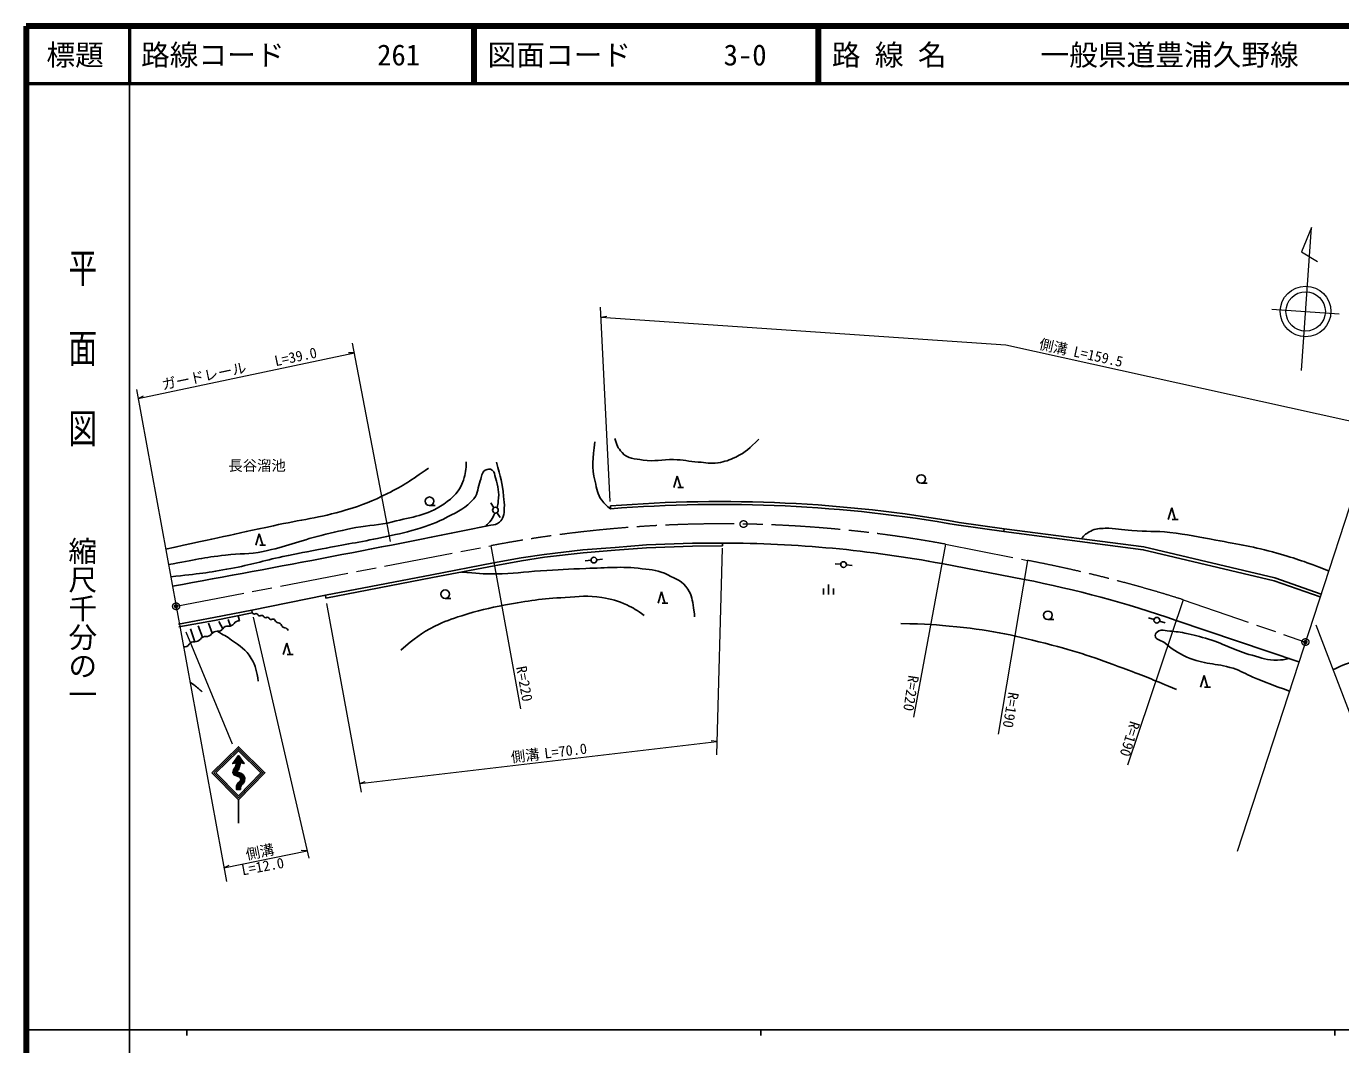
# Model space of a CAD drawing. Units: millimetres, scale not verified. Extents: x 40000 to 680000, y 20000 to 380000.
# Drawn here: x 40000 to 269051, y 202409 to 380000 of the extents above; entities that cross this region are included whole.
import ezdxf
from ezdxf.enums import TextEntityAlignment as Align

# ---------------------------------------------------------------- set-up
doc = ezdxf.new("R2010")
doc.units = ezdxf.units.MM
doc.header["$LTSCALE"] = 1000
doc.header["$PDMODE"] = 32
doc.header["$PDSIZE"] = 500
doc.linetypes.add('CHAIN', pattern=[18.5, 12, -1.5, 3.5, -1.5])
for name, color, linetype, lineweight in [('M-BGD', 7, 'Continuous', 25), ('M-BMK', 2, 'CHAIN', 13), ('M-STR-HTXT', 7, 'Continuous', 13), ('M-STR-STRC', 7, 'Continuous', 25), ('M-TTL', 2, 'Continuous', 140), ('M-TTL-BAND', 7, 'Continuous', 25), ('M-TTL-LINE', 7, 'Continuous', 50)]:
    doc.layers.add(name, color=color, linetype=linetype, lineweight=lineweight)
doc.layers.add('M-OTRS', color=6, linetype='Continuous')
doc.layers.add('M-TTL-TXT', color=7, linetype='Continuous')
doc.styles.add('@ＭＳ ゴシック', font='')
doc.styles.add('ＭＳ ゴシック', font='')
doc.styles.get('@ＭＳ ゴシック').set_extended_font_data('@MS Gothic')
doc.styles.get('ＭＳ ゴシック').set_extended_font_data('MS Gothic')

msp = doc.modelspace()

# ---------------------------------------------------------------- linework, layer by layer
at = {"layer": 'M-BGD'}
for p, q in [((152844, 299553), (153444, 301553)), ((153444, 301553), (154044, 299553)), ((195960, 300311), (196960, 300311)), ((153544, 299553), (154544, 299553)), ((110246, 296418), (111246, 296418)), ((121488, 296040), (120957, 296887)), ((141793, 296357), (141833, 295859)), ((239008, 294005), (239608, 296005)), ((239608, 296005), (240208, 294005)), ((122549, 294345), (122019, 295192)), ((202545, 293491), (210423, 292393)), ((239708, 294005), (240708, 294005)), ((79993, 289523), (80593, 291523)), ((80593, 291523), (81193, 289523)), ((202476, 292996), (210354, 291897)), ((210423, 292393), (210354, 291897)), ((80693, 289523), (81693, 289523)), ((130253, 287919), (136992, 288684)), ((136992, 288684), (142603, 289121)), ((137040, 288186), (142642, 288623)), ((142603, 289121), (148067, 289558)), ((142642, 288623), (148096, 289059)), ((148067, 289558), (156081, 289850)), ((148096, 289059), (156092, 289350)), ((156081, 289850), (161327, 289886)), ((156092, 289350), (161331, 289386)), ((161331, 289386), (161327, 289886)), ((110691, 284349), (121437, 286425)), ((121437, 286425), (126209, 287300)), ((121530, 285934), (126292, 286807)), ((126209, 287300), (130253, 287919)), ((126292, 286807), (130319, 287423)), ((130319, 287423), (137040, 288186)), ((138412, 286880), (137416, 286789)), ((140403, 287063), (139408, 286971)), ((92112, 280779), (110691, 284349)), ((110785, 283858), (121530, 285934)), ((181931, 286184), (180936, 286288)), ((183920, 285975), (182925, 286079)), ((199535, 286303), (213894, 283556)), ((92206, 280288), (110785, 283858)), ((178895, 280924), (178895, 281974)), ((179770, 280924), (179770, 282674)), ((180645, 280924), (180645, 281974)), ((79289, 278192), (92112, 280779)), ((92112, 280779), (92206, 280288)), ((113009, 280215), (114009, 280215)), ((150084, 279387), (150684, 281387)), ((150684, 281387), (151284, 279387)), ((72695, 276881), (79289, 278192)), ((72789, 276390), (79386, 277702)), ((77180, 276310), (76908, 277209)), ((79289, 278192), (79386, 277702)), ((150784, 279387), (151784, 279387)), ((66502, 275752), (72695, 276881)), ((66592, 275260), (72789, 276390)), ((69355, 272684), (68588, 274912)), ((70705, 273473), (69975, 275470)), ((72399, 274180), (71768, 275944)), ((74246, 274950), (73561, 276214)), ((75562, 275422), (75151, 276536)), ((218036, 276536), (219036, 276536)), ((236531, 276569), (235573, 276858)), ((238446, 275992), (237488, 276281)), ((240386, 276410), (261776, 269169)), ((84786, 270436), (85386, 272436)), ((85386, 272436), (85986, 270436)), ((85486, 270436), (86486, 270436)), ((244641, 264777), (245241, 266777)), ((245241, 266777), (245841, 264777)), ((245341, 264777), (246341, 264777))]:
    msp.add_line(p, q, dxfattribs=at)
for points in [[(210354, 291897), (234645, 288732), (257447, 283322), (265465, 280505)], [(210418, 292393), (234735, 289225), (257588, 283802), (265630, 280976)]]:
    msp.add_lwpolyline(points, dxfattribs=at)
for centre, radius in [((195960, 301061), 750), ((110246, 297168), 750), ((121753, 295616), 500), ((138910, 286926), 500), ((182428, 286131), 500), ((113009, 280965), 750), ((218036, 277286), 750), ((237009, 276425), 500)]:
    msp.add_circle(centre, radius, dxfattribs=at)
for centre, radius, start, end in [((160974, 57606), 239521, 80.00105, 94.59336), ((160974, 57606), 239021, 80.00105, 94.59336), ((-407782, 2906981), 2666934, 280.22122, 281.43525), ((160985, 80733), 209154, 79.37865, 89.9062), ((174530, 84932), 202486, 71.01995, 78.79015), ((79720, 277895), 386, 210.03036, 294.41392), ((80039, 277192), 386, 30.03036, 114.41392), ((80708, 277579), 386, 210.03036, 294.41392), ((81027, 276876), 386, 30.03036, 114.41392), ((73381, 275534), 1043, 263.75614, 325.96378), ((75110, 274366), 1043, 83.75614, 145.96378), ((75337, 276441), 1043, 263.75614, 325.96378), ((77067, 275273), 1043, 83.75614, 145.96378), ((81695, 277262), 386, 210.03036, 294.41392), ((82014, 276559), 386, 30.03036, 114.41392), ((82682, 276946), 386, 210.03036, 294.41392), ((83001, 276243), 386, 30.03036, 114.41392), ((84007, 276702), 722, 201.61452, 262.63552), ((83822, 275269), 722, 21.61452, 82.63552), ((85165, 275801), 722, 201.61452, 262.63552), ((84980, 274369), 722, 21.61452, 82.63552), ((69242, 271647), 1043, 83.75614, 145.96378), ((69469, 273722), 1043, 263.75614, 325.96378), ((71198, 272554), 1043, 83.75614, 145.96378), ((71425, 274628), 1043, 263.75614, 325.96378), ((73154, 273460), 1043, 83.75614, 145.96378), ((67513, 272815), 1043, 263.75614, 325.96378)]:
    msp.add_arc(centre, radius, start, end, dxfattribs=at)
for points, knots in [([(139080, 307519), (138772, 304501), (138452, 303246), (139117, 300644), (139456, 299314), (139470, 298426), (140306, 297337), (140811, 296679), (141097, 296393), (141833, 295859)], [0, 0, 0, 0, 1, 1, 1, 2, 2, 2, 3, 3, 3, 3]), ([(142558, 308126), (142828, 307063), (143077, 306451), (143814, 305662), (144853, 304550), (145985, 304612), (147486, 304358), (149532, 304011), (150725, 304538), (152800, 304454), (154486, 304387), (155416, 304144), (157099, 304020), (158436, 303921), (159203, 303678), (160529, 303875), (161786, 304061), (162467, 304357), (163621, 304889), (165417, 305718), (166017, 306435), (167631, 307981)], [0, 0, 0, 0, 1, 1, 1, 2, 2, 2, 3, 3, 3, 4, 4, 4, 5, 5, 5, 6, 6, 6, 7, 7, 7, 7]), ([(64284, 288821), (73444, 290815), (75735, 291313), (83074, 292910), (88018, 293985), (90881, 294223), (95731, 295663), (98630, 296524), (100220, 297171), (102929, 298514), (105875, 299974), (106901, 300721), (110079, 302958)], [0, 0, 0, 0, 1, 1, 1, 2, 2, 2, 3, 3, 3, 4, 4, 4, 4]), ([(64777, 286122), (69497, 287024), (70808, 287319), (74717, 287789), (77276, 288097), (78763, 287889), (81287, 288417), (85293, 289255), (87417, 290210), (91383, 291219), (93726, 291815), (95048, 292115), (97422, 292572), (99899, 293048), (101360, 292945), (103799, 293586), (107371, 294526), (109688, 294591), (112736, 296678), (114484, 297875), (115501, 298869), (116166, 300881), (116556, 302059), (116663, 302688), (116649, 304021)], [0, 0, 0, 0, 1, 1, 1, 2, 2, 2, 3, 3, 3, 4, 4, 4, 5, 5, 5, 6, 6, 6, 7, 7, 7, 8, 8, 8, 8]), ([(65166, 283995), (70149, 284548), (71575, 284686), (75631, 285450), (79207, 286123), (81154, 286765), (84713, 287527), (87383, 288099), (88892, 288358), (91573, 288880), (95627, 289669), (97922, 289987), (101959, 290861), (104348, 291378), (105707, 291600), (108046, 292310), (110202, 292964), (111403, 293409), (113408, 294436), (115352, 295430), (116595, 295951), (117998, 297624), (118834, 298621), (118595, 299569), (119109, 300764), (119422, 301493), (119291, 302204), (119978, 302600), (120387, 302835), (120805, 302878), (121186, 302600), (121650, 302261), (121602, 301798), (121766, 301247), (122220, 299717), (122463, 298771), (122249, 297189), (122187, 296734), (122175, 296536), (122027, 296034)], [0, 0, 0, 0, 1, 1, 1, 2, 2, 2, 3, 3, 3, 4, 4, 4, 5, 5, 5, 6, 6, 6, 7, 7, 7, 8, 8, 8, 9, 9, 9, 10, 10, 10, 11, 11, 11, 12, 12, 12, 13, 13, 13, 13]), ([(121922, 304015), (122642, 301282), (122976, 300434), (123179, 298069), (123250, 297245), (123341, 296780), (123294, 295954), (123261, 295392), (123325, 295049), (123122, 294524), (122952, 294082), (122792, 293837), (122436, 293524), (121977, 293119), (121599, 293091), (120965, 292987)], [0, 0, 0, 0, 1, 1, 1, 2, 2, 2, 3, 3, 3, 4, 4, 4, 5, 5, 5, 5]), ([(121672, 295123), (121410, 294541), (121315, 294338), (121001, 293889), (120672, 293419), (120501, 293258), (120019, 292796)], [0, 0, 0, 0, 1, 1, 1, 2, 2, 2, 2]), ([(266946, 285058), (262742, 286659), (261485, 287114), (257891, 288131), (253811, 289286), (251444, 289626), (247278, 290417), (244167, 291008), (242422, 291356), (239277, 291723), (236708, 292024), (235243, 291862), (232664, 292050), (230844, 292182), (229834, 292511), (228010, 292458), (227004, 292429), (226377, 292425), (225479, 291968), (224742, 291593), (224436, 291307), (223823, 290647)], [0, 0, 0, 0, 1, 1, 1, 2, 2, 2, 3, 3, 3, 4, 4, 4, 5, 5, 5, 6, 6, 6, 7, 7, 7, 7]), ([(267700, 267790), (269537, 268688), (270293, 268935), (272046, 269374), (275068, 270132), (276919, 269213), (280022, 269500), (282070, 269689), (283251, 269706), (285234, 270253), (287535, 270889), (288717, 271580), (290886, 272577), (293888, 273956), (295571, 274764), (298360, 276534), (302470, 279140), (304602, 280886), (308283, 284070), (311327, 286703), (312354, 287701), (315756, 291166)], [0, 0, 0, 0, 1, 1, 1, 2, 2, 2, 3, 3, 3, 4, 4, 4, 5, 5, 5, 6, 6, 6, 7, 7, 7, 7]), ([(115823, 284831), (118630, 284565), (119477, 284515), (121825, 284502), (124878, 284485), (126576, 284866), (129624, 285048), (132700, 285231), (134422, 285367), (137502, 285457), (141333, 285568), (143506, 285859), (147313, 285420), (149093, 285214), (150179, 285162), (151772, 284342), (153272, 283570), (154412, 283286), (155302, 281852), (155998, 280732), (156056, 279920), (156269, 278619), (156370, 277999), (156410, 277763), (156454, 277021)], [0, 0, 0, 0, 1, 1, 1, 2, 2, 2, 3, 3, 3, 4, 4, 4, 5, 5, 5, 6, 6, 6, 7, 7, 7, 8, 8, 8, 8]), ([(147647, 277281), (146362, 278212), (145881, 278517), (144637, 279102), (143037, 279855), (142031, 280059), (140289, 280366), (137830, 280798), (136390, 280548), (133898, 280403), (129809, 280164), (127519, 279855), (123493, 279102), (120478, 278539), (118796, 278138), (115875, 277207), (114005, 276611), (112953, 276253), (111192, 275386), (108649, 274134), (107793, 273312), (105247, 271224)], [0, 0, 0, 0, 1, 1, 1, 2, 2, 2, 3, 3, 3, 4, 4, 4, 5, 5, 5, 6, 6, 6, 7, 7, 7, 7]), ([(192415, 275859), (196971, 275782), (198348, 275665), (202131, 275288), (208690, 274634), (212321, 273751), (218704, 272104), (224035, 270727), (226941, 269638), (232093, 267695), (235374, 266458), (236475, 266028), (240421, 264347)], [0, 0, 0, 0, 1, 1, 1, 2, 2, 2, 3, 3, 3, 4, 4, 4, 4]), ([(73268, 274497), (74457, 273870), (74834, 273628), (75768, 272965), (77259, 271908), (78258, 271344), (79187, 269770), (80013, 268370), (80170, 267528), (80413, 265793)], [0, 0, 0, 0, 1, 1, 1, 2, 2, 2, 3, 3, 3, 3]), ([(260106, 269734), (259187, 269538), (258835, 269522), (258013, 269492), (256267, 269429), (255300, 269846), (253617, 270314), (250574, 271159), (249050, 272185), (246032, 273116), (244431, 273609), (243516, 273829), (241877, 274178), (240705, 274428), (240029, 274475), (238834, 274565), (238269, 274607), (237900, 274799), (237385, 274565), (237006, 274393), (236703, 274110), (236708, 273744), (236719, 273091), (237607, 273019), (238206, 272584), (239731, 271477), (240534, 270723), (242264, 269975), (245222, 268697), (247205, 268996), (250283, 268043), (251704, 267604), (252393, 267079), (253762, 266497), (256207, 265457), (257051, 265182), (260117, 264071)], [0, 0, 0, 0, 1, 1, 1, 2, 2, 2, 3, 3, 3, 4, 4, 4, 5, 5, 5, 6, 6, 6, 7, 7, 7, 8, 8, 8, 9, 9, 9, 10, 10, 10, 11, 11, 11, 12, 12, 12, 12]), ([(68520, 265646), (69252, 265135), (69487, 264999), (70035, 264498), (70272, 264280), (70359, 264203), (70627, 263923)], [0, 0, 0, 0, 1, 1, 1, 2, 2, 2, 2])]:
    msp.add_open_spline(points, degree=3, knots=knots, dxfattribs=at)
at = {"layer": 'M-BMK'}
for p, q in [((66105, 278860), (120927, 289410)), ((200156, 289696), (214449, 286866)), ((241597, 280004), (262900, 272622))]:
    msp.add_line(p, q, dxfattribs=at)
for centre in [(164989, 293203), (66105, 278860), (262900, 272622)]:
    msp.add_circle(centre, 600, dxfattribs=at)
for centre, radius, start, end in [((161305, 78211), 215024, 79.59044, 100.82356), ((170125, 54383), 236670, 72.42292, 79.20594)]:
    msp.add_arc(centre, radius, start, end, dxfattribs=at)
at = {"layer": 'M-OTRS'}
for p in [(66105, 278860), (262900, 272622)]:
    msp.add_point(p, dxfattribs=at)
at = {"layer": 'M-STR-HTXT'}
for p, q in [((263976, 344940), (262198, 340643)), ((262216, 320002), (263976, 344940)), ((262198, 340643), (265029, 338969)), ((141762, 297139), (140060, 331006)), ((257073, 330685), (268808, 329857)), ((140147, 329262), (141162, 329443)), ((59479, 315106), (97200, 323040)), ((97200, 323040), (96170, 323079)), ((103490, 290175), (96869, 324770)), ((59191, 316684), (74876, 230876)), ((59479, 315106), (60406, 315556)), ((274550, 308426), (251023, 236122)), ((120927, 289410), (126125, 260995)), ((161285, 288994), (160287, 252957)), ((200156, 289696), (194633, 259499)), ((214449, 286866), (209367, 256552)), ((241597, 280004), (231871, 251132)), ((92342, 279342), (98384, 246440)), ((79516, 276974), (89242, 234941)), ((264701, 275645), (282675, 228557)), ((67809, 274397), (75848, 254865)), ((98109, 247935), (160351, 255292)), ((160351, 255292), (159329, 255423)), ((98109, 247935), (99073, 248301)), ((74436, 233282), (88946, 236221)), ((88946, 236221), (87916, 236268)), ((74436, 233282), (75367, 233726))]:
    msp.add_line(p, q, dxfattribs=at)
msp.add_lwpolyline([(140147, 329262), (210720, 324450), (275138, 310234), (296831, 311038)], dxfattribs=at)
for radius in [4412, 3431]:
    msp.add_circle((262941, 330271), radius, dxfattribs=at)
at = {"layer": 'M-STR-STRC'}
msp.add_line((76964, 245107), (76964, 241049), dxfattribs=at)
for points in [[(72336, 249827), (76964, 254361), (81591, 249827), (76964, 245107)], [(72689, 249824), (76964, 254011), (81237, 249824), (76964, 245464)], [(73050, 249827), (76964, 253661), (80877, 249827), (76964, 245821)], [(76964, 251787), (77686, 251621), (76964, 252631), (76243, 251621)], [(76964, 251898), (77434, 251789), (76964, 252446), (76495, 251789)], [(76964, 251968), (77273, 251896), (76964, 252329), (76655, 251896)], [(76964, 252050), (77085, 252022), (76964, 252191), (76844, 252022)], [(76964, 252081), (77014, 252069), (76964, 252139), (76915, 252069)]]:
    msp.add_lwpolyline(points, close=True, dxfattribs=at)
for points in [[(77314, 251585), (77964, 251435), (76964, 252835), (75964, 251435), (76614, 251585)], [(76614, 251585), (76459, 250883), (76090, 250327), (75987, 249880), (76226, 249468), (77187, 249057), (77400, 248782), (77328, 248471), (76894, 248088), (76634, 247557), (76615, 246938), (77314, 246941), (77314, 247341), (77499, 247722), (77785, 247957), (78038, 248354), (78083, 248932), (77832, 249437), (77498, 249691), (77003, 249894), (76806, 249939), (76756, 250044), (76811, 250180), (76975, 250321), (77178, 250915), (77314, 251585)], [(76768, 251742), (76567, 250837), (76198, 250280), (76110, 249898), (76307, 249560), (77260, 249152), (77526, 248809), (77432, 248409), (76988, 248016), (76749, 247529), (76734, 247054), (77198, 247056), (77198, 247368), (77406, 247796), (77697, 248035), (77925, 248391), (77965, 248909), (77740, 249362), (77440, 249589), (76927, 249801), (76697, 249884), (76667, 250041), (76701, 250217), (76865, 250360), (77066, 250945), (77225, 251727)], [(76882, 251769), (76667, 250794), (76298, 250238), (76223, 249915), (76381, 249643), (77327, 249238), (77641, 248834), (77528, 248352), (77074, 247951), (76854, 247502), (76844, 247161), (77092, 247162), (77092, 247392), (77320, 247863), (77617, 248107), (77821, 248426), (77857, 248888), (77656, 249292), (77387, 249496), (76856, 249715), (76615, 249834), (76554, 250031), (76597, 250226), (76765, 250395), (76963, 250973), (77122, 251751)], [(76979, 251784), (76752, 250758), (76382, 250201), (76320, 249930), (76444, 249715), (77384, 249313), (77739, 248856), (77610, 248303), (77148, 247894), (76944, 247480), (76937, 247252), (77001, 247253), (77001, 247413), (77247, 247921), (77548, 248168), (77732, 248456), (77764, 248870), (77584, 249233), (77342, 249417), (76796, 249641), (76524, 249761), (76449, 249985), (76496, 250203), (76680, 250425), (76875, 250997), (77033, 251772)]]:
    msp.add_lwpolyline(points, dxfattribs=at)
at = {"layer": 'M-TTL'}
for p, q in [((40000, 380000), (40000, 20000)), ((680000, 380000), (40000, 380000))]:
    msp.add_line(p, q, dxfattribs=at)
at = {"layer": 'M-TTL-BAND'}
for p, q in [((58000, 370000), (58000, 20000)), ((40000, 205000), (579000, 205000)), ((68000, 205000), (68000, 204000)), ((168000, 205000), (168000, 204000)), ((268000, 205000), (268000, 204000))]:
    msp.add_line(p, q, dxfattribs=at)
at = {"layer": 'M-TTL-LINE'}
for p, q in [((58000, 380000), (58000, 370000)), ((117750, 380000), (117750, 370000)), ((118250, 380000), (118250, 370000)), ((177750, 380000), (177750, 370000)), ((178250, 380000), (178250, 370000)), ((40000, 370000), (680000, 370000))]:
    msp.add_line(p, q, dxfattribs=at)

# ---------------------------------------------------------------- texts
at = {"layer": 'M-STR-HTXT', "style": 'ＭＳ ゴシック'}
for s, rotation, p in [('側溝', 347.555, (218685, 322693)), ('L=39.0', 11.878, (87237, 320944)), ('L=159.5', 347.555, (226483, 320971)), ('ガードレール', 11.878, (71264, 317585)), ('R=220', 280.368, (125376, 265091)), ('R=220', 261.278, (192738, 263917)), ('R=190', 260.484, (210115, 261013)), ('R=190', 252.626, (230924, 256160)), ('L=70.0', 6.74, (134147, 252195)), ('側溝', 6.74, (127112, 251363)), ('側溝', 11.45, (80997, 234611)), ('L=12.0', 10.421, (81464, 232064))]:
    msp.add_text(s, height=1833, rotation=rotation, dxfattribs=at).set_placement(p, align=Align.BOTTOM_CENTER)
msp.add_text('長谷溜池', height=1833, dxfattribs=at).set_placement((80215, 301934), align=Align.BOTTOM_CENTER)
at = {"layer": 'M-TTL-BAND', "style": '@ＭＳ ゴシック', "width": 1.4}
msp.add_text('平  面  図', height=3666, rotation=270, dxfattribs=at).set_placement((49777, 306475), align=Align.MIDDLE_RIGHT)
at = {"layer": 'M-TTL-BAND', "style": '@ＭＳ ゴシック'}
msp.add_text('縮尺千分の一', height=3666, rotation=270, dxfattribs=at).set_placement((49777, 261030), align=Align.MIDDLE_RIGHT)
at = {"layer": 'M-TTL-TXT', "style": 'ＭＳ ゴシック'}
msp.add_text('標題', height=3666, dxfattribs=at).set_placement((48500, 375000), align=Align.MIDDLE_CENTER)
for s, p in [('路線コード', (60000, 375000)), ('261', (101142, 375000)), ('図面コード', (120380, 375000)), ('3-0', (161521, 375000)), ('路 線 名', (180380, 375000)), ('一般県道豊浦久野線', (216734, 375000))]:
    msp.add_text(s, height=3666, dxfattribs=at).set_placement(p, align=Align.MIDDLE_LEFT)

doc.saveas('drawing.dxf')
